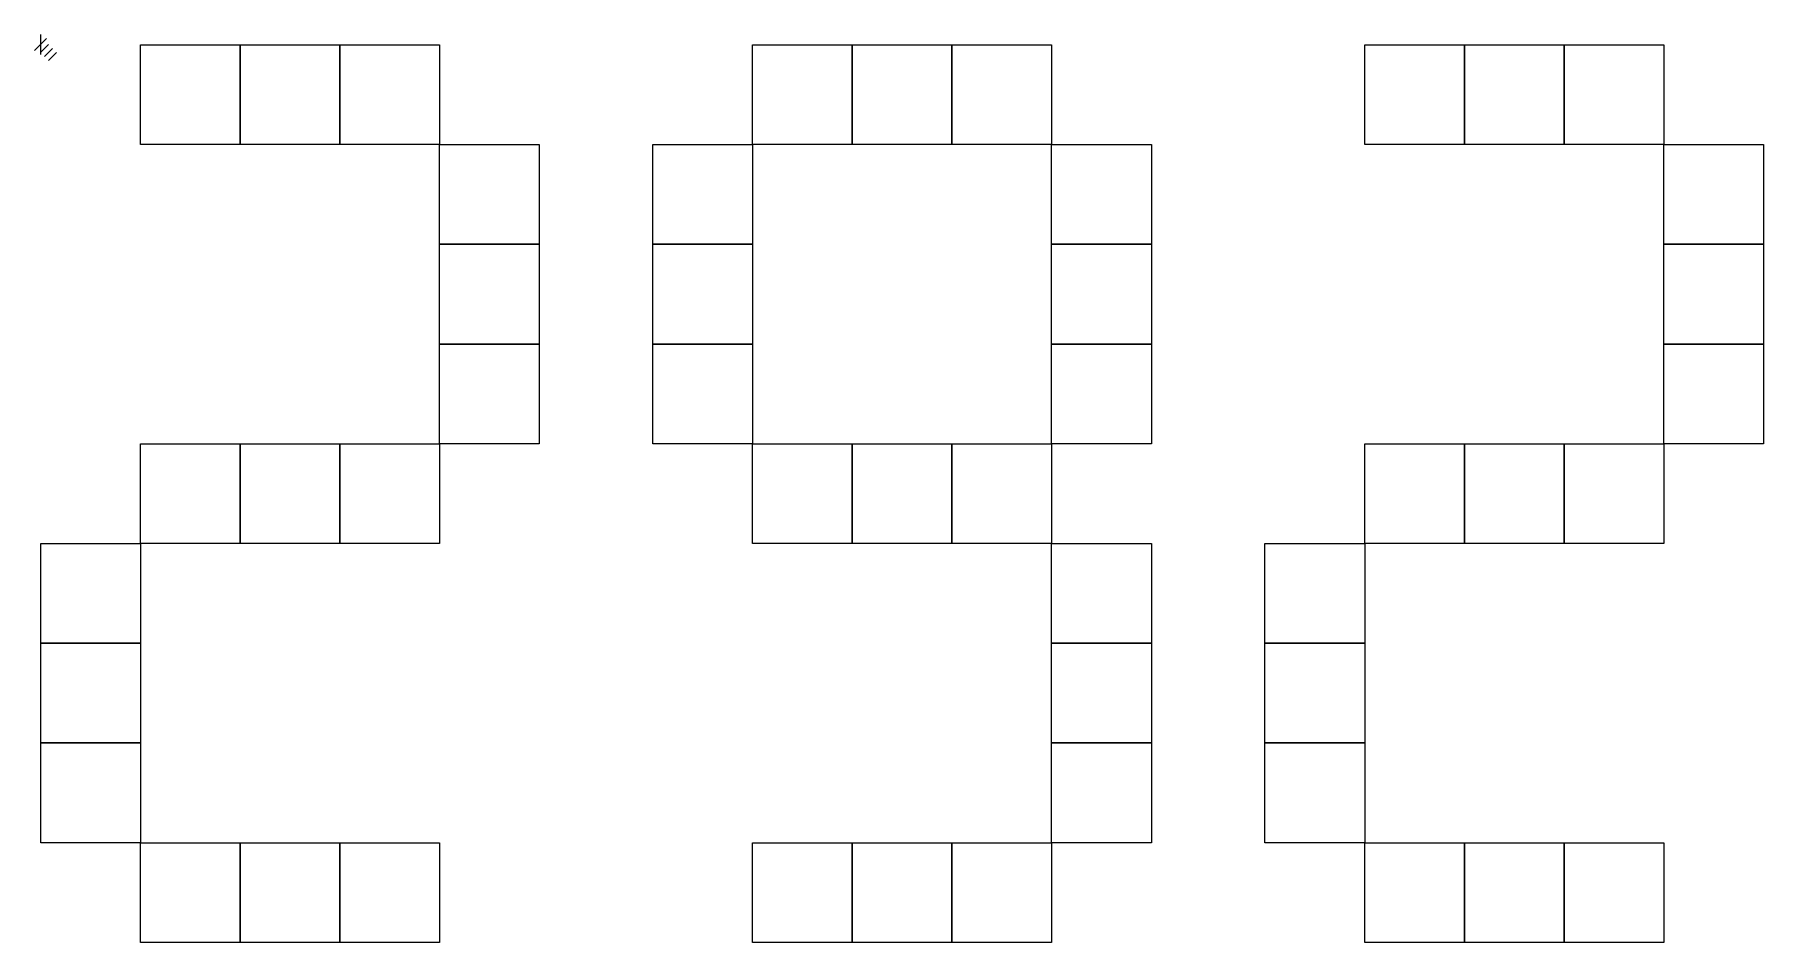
# Model space of a CAD drawing. Extents: x -1 to 228, y 9 to 129.
import ezdxf

# ---------------------------------------------------------------- set-up
doc = ezdxf.new("R2010")
doc.units = 0

msp = doc.modelspace()

# ---------------------------------------------------------------- linework, layer by layer
at = {"layer": 'Layer 1'}
for p, q in [((0.79375, 128.341), (-0.79375, 126.753)), ((0, 128.87), (0, 126.224)), ((1.05833, 127.547), (0, 126.48867)), ((1.5875, 127.018), (0.52917, 125.95967)), ((2.11666, 126.489), (1.05833, 125.43067)), ((13.2448, 127.512), (26.4546, 127.512)), ((13.2448, 114.302), (13.2448, 127.512)), ((26.4546, 127.512), (39.6645, 127.512)), ((26.4546, 114.302), (26.4546, 127.512)), ((26.4546, 127.512), (26.4546, 114.302)), ((39.6645, 127.512), (52.8743, 127.512)), ((39.6645, 114.302), (39.6645, 127.512)), ((39.6645, 127.512), (39.6645, 114.302)), ((52.8743, 127.512), (52.8743, 114.302)), ((94.3531, 127.512), (107.563, 127.512)), ((94.3531, 114.302), (94.3531, 127.512)), ((107.563, 127.512), (120.773, 127.512)), ((107.563, 114.302), (107.563, 127.512)), ((107.563, 127.512), (107.563, 114.302)), ((120.773, 127.512), (133.983, 127.512)), ((120.773, 114.302), (120.773, 127.512)), ((120.773, 127.512), (120.773, 114.302)), ((133.983, 127.512), (133.983, 114.302)), ((175.462, 127.512), (188.671, 127.512)), ((175.462, 114.302), (175.462, 127.512)), ((188.671, 127.512), (201.882, 127.512)), ((188.671, 114.302), (188.671, 127.512)), ((188.671, 127.512), (188.671, 114.302)), ((201.882, 127.512), (215.091, 127.512)), ((201.882, 114.302), (201.882, 127.512)), ((201.882, 127.512), (201.882, 114.302)), ((215.091, 127.512), (215.091, 114.302)), ((26.4546, 114.302), (13.2448, 114.302)), ((39.6645, 114.302), (26.4546, 114.302)), ((52.8743, 114.302), (39.6645, 114.302)), ((52.8743, 114.302), (66.0842, 114.302)), ((52.8743, 101.092), (52.8743, 114.302)), ((66.0842, 114.302), (66.0842, 101.092)), ((81.1434, 114.302), (94.3531, 114.302)), ((81.1434, 101.092), (81.1434, 114.302)), ((94.3531, 114.302), (94.3531, 101.092)), ((107.563, 114.302), (94.3531, 114.302)), ((120.773, 114.302), (107.563, 114.302)), ((133.983, 114.302), (120.773, 114.302)), ((133.983, 114.302), (147.192, 114.302)), ((133.983, 101.092), (133.983, 114.302)), ((147.192, 114.302), (147.192, 101.092)), ((188.671, 114.302), (175.462, 114.302)), ((201.882, 114.302), (188.671, 114.302)), ((215.091, 114.302), (201.882, 114.302)), ((215.091, 114.302), (228.301, 114.302)), ((215.091, 101.092), (215.091, 114.302)), ((228.301, 114.302), (228.301, 101.092)), ((52.8743, 101.092), (66.0842, 101.092)), ((52.8743, 87.8821), (52.8743, 101.092)), ((66.0842, 101.092), (52.8743, 101.092)), ((66.0842, 101.092), (66.0842, 87.8821)), ((81.1434, 101.092), (94.3531, 101.092)), ((81.1434, 87.8821), (81.1434, 101.092)), ((94.3531, 101.092), (81.1434, 101.092)), ((94.3531, 101.092), (94.3531, 87.8821)), ((133.983, 101.092), (147.192, 101.092)), ((133.983, 87.8821), (133.983, 101.092)), ((147.192, 101.092), (133.983, 101.092)), ((147.192, 101.092), (147.192, 87.8821)), ((215.091, 101.092), (228.301, 101.092)), ((215.091, 87.8821), (215.091, 101.092)), ((228.301, 101.092), (215.091, 101.092)), ((228.301, 101.092), (228.301, 87.8821)), ((52.8743, 87.8821), (66.0842, 87.8821)), ((52.8743, 74.6725), (52.8743, 87.8821)), ((66.0842, 87.8821), (52.8743, 87.8821)), ((66.0842, 87.8821), (66.0842, 74.6725)), ((81.1434, 87.8821), (94.3531, 87.8821)), ((81.1434, 74.6725), (81.1434, 87.8821)), ((94.3531, 87.8821), (81.1434, 87.8821)), ((94.3531, 87.8821), (94.3531, 74.6725)), ((133.983, 87.8821), (147.192, 87.8821)), ((133.983, 74.6725), (133.983, 87.8821)), ((147.192, 87.8821), (133.983, 87.8821)), ((147.192, 87.8821), (147.192, 74.6725)), ((215.091, 87.8821), (228.301, 87.8821)), ((215.091, 74.6725), (215.091, 87.8821)), ((228.301, 87.8821), (215.091, 87.8821)), ((228.301, 87.8821), (228.301, 74.6725)), ((13.2448, 74.6725), (26.4546, 74.6725)), ((13.2448, 61.4626), (13.2448, 74.6725)), ((26.4546, 74.6725), (39.6645, 74.6725)), ((26.4546, 61.4626), (26.4546, 74.6725)), ((26.4546, 74.6725), (26.4546, 61.4626)), ((39.6645, 74.6725), (52.8743, 74.6725)), ((39.6645, 61.4626), (39.6645, 74.6725)), ((39.6645, 74.6725), (39.6645, 61.4626)), ((52.8743, 74.6725), (52.8743, 61.4626)), ((66.0842, 74.6725), (52.8743, 74.6725)), ((94.3531, 74.6725), (81.1434, 74.6725)), ((94.3531, 74.6725), (107.563, 74.6725)), ((94.3531, 61.4626), (94.3531, 74.6725)), ((107.563, 74.6725), (120.773, 74.6725)), ((107.563, 61.4626), (107.563, 74.6725)), ((107.563, 74.6725), (107.563, 61.4626)), ((120.773, 74.6725), (133.983, 74.6725)), ((120.773, 61.4626), (120.773, 74.6725)), ((120.773, 74.6725), (120.773, 61.4626)), ((133.983, 74.6725), (133.983, 61.4626)), ((147.192, 74.6725), (133.983, 74.6725)), ((175.462, 74.6725), (188.671, 74.6725)), ((175.462, 61.4626), (175.462, 74.6725)), ((188.671, 74.6725), (201.882, 74.6725)), ((188.671, 61.4626), (188.671, 74.6725)), ((188.671, 74.6725), (188.671, 61.4626)), ((201.882, 74.6725), (215.091, 74.6725)), ((201.882, 61.4626), (201.882, 74.6725)), ((201.882, 74.6725), (201.882, 61.4626)), ((215.091, 74.6725), (215.091, 61.4626)), ((228.301, 74.6725), (215.091, 74.6725)), ((0.03499, 61.4626), (13.2448, 61.4626)), ((0.03499, 48.2527), (0.03499, 61.4626)), ((13.2448, 61.4626), (13.2448, 48.2527)), ((26.4546, 61.4626), (13.2448, 61.4626)), ((39.6645, 61.4626), (26.4546, 61.4626)), ((52.8743, 61.4626), (39.6645, 61.4626)), ((107.563, 61.4626), (94.3531, 61.4626)), ((120.773, 61.4626), (107.563, 61.4626)), ((133.983, 61.4626), (120.773, 61.4626)), ((133.983, 61.4626), (147.192, 61.4626)), ((133.983, 48.2527), (133.983, 61.4626)), ((147.192, 61.4626), (147.192, 48.2527)), ((162.252, 61.4626), (175.462, 61.4626)), ((162.252, 48.2527), (162.252, 61.4626)), ((175.462, 61.4626), (175.462, 48.2527)), ((188.671, 61.4626), (175.462, 61.4626)), ((201.882, 61.4626), (188.671, 61.4626)), ((215.091, 61.4626), (201.882, 61.4626)), ((0.03499, 48.2527), (13.2448, 48.2527)), ((0.03499, 35.0428), (0.03499, 48.2527)), ((13.2448, 48.2527), (0.03499, 48.2527)), ((13.2448, 48.2527), (13.2448, 35.0428)), ((133.983, 48.2527), (147.192, 48.2527)), ((133.983, 35.0428), (133.983, 48.2527)), ((147.192, 48.2527), (133.983, 48.2527)), ((147.192, 48.2527), (147.192, 35.0428)), ((162.252, 48.2527), (175.462, 48.2527)), ((162.252, 35.0428), (162.252, 48.2527)), ((175.462, 48.2527), (162.252, 48.2527)), ((175.462, 48.2527), (175.462, 35.0428)), ((0.03499, 35.0428), (13.2448, 35.0428)), ((0.03499, 21.833), (0.03499, 35.0428)), ((13.2448, 35.0428), (0.03499, 35.0428)), ((13.2448, 35.0428), (13.2448, 21.833)), ((133.983, 35.0428), (147.192, 35.0428)), ((133.983, 21.833), (133.983, 35.0428)), ((147.192, 35.0428), (133.983, 35.0428)), ((147.192, 35.0428), (147.192, 21.833)), ((162.252, 35.0428), (175.462, 35.0428)), ((162.252, 21.833), (162.252, 35.0428)), ((175.462, 35.0428), (162.252, 35.0428)), ((175.462, 35.0428), (175.462, 21.833)), ((13.2448, 21.833), (0.03499, 21.833)), ((13.2448, 21.833), (26.4546, 21.833)), ((13.2448, 8.62332), (13.2448, 21.833)), ((26.4546, 21.833), (39.6645, 21.833)), ((26.4546, 8.62332), (26.4546, 21.833)), ((26.4546, 21.833), (26.4546, 8.62332)), ((39.6645, 21.833), (52.8743, 21.833)), ((39.6645, 8.62332), (39.6645, 21.833)), ((39.6645, 21.833), (39.6645, 8.62332)), ((52.8743, 21.833), (52.8743, 8.62332)), ((94.3531, 21.833), (107.563, 21.833)), ((94.3531, 8.62332), (94.3531, 21.833)), ((107.563, 21.833), (120.773, 21.833)), ((107.563, 8.62332), (107.563, 21.833)), ((107.563, 21.833), (107.563, 8.62332)), ((120.773, 21.833), (133.983, 21.833)), ((120.773, 8.62332), (120.773, 21.833)), ((120.773, 21.833), (120.773, 8.62332)), ((133.983, 21.833), (133.983, 8.62332)), ((147.192, 21.833), (133.983, 21.833)), ((175.462, 21.833), (162.252, 21.833)), ((175.462, 21.833), (188.671, 21.833)), ((175.462, 8.62332), (175.462, 21.833)), ((188.671, 21.833), (201.882, 21.833)), ((188.671, 8.62332), (188.671, 21.833)), ((188.671, 21.833), (188.671, 8.62332)), ((201.882, 21.833), (215.091, 21.833)), ((201.882, 8.62332), (201.882, 21.833)), ((201.882, 21.833), (201.882, 8.62332)), ((215.091, 21.833), (215.091, 8.62332)), ((26.4546, 8.62332), (13.2448, 8.62332)), ((39.6645, 8.62332), (26.4546, 8.62332)), ((52.8743, 8.62332), (39.6645, 8.62332)), ((107.563, 8.62332), (94.3531, 8.62332)), ((120.773, 8.62332), (107.563, 8.62332)), ((133.983, 8.62332), (120.773, 8.62332)), ((188.671, 8.62332), (175.462, 8.62332)), ((201.882, 8.62332), (188.671, 8.62332)), ((215.091, 8.62332), (201.882, 8.62332))]:
    msp.add_line(p, q, dxfattribs=at)

doc.saveas('drawing.dxf')
